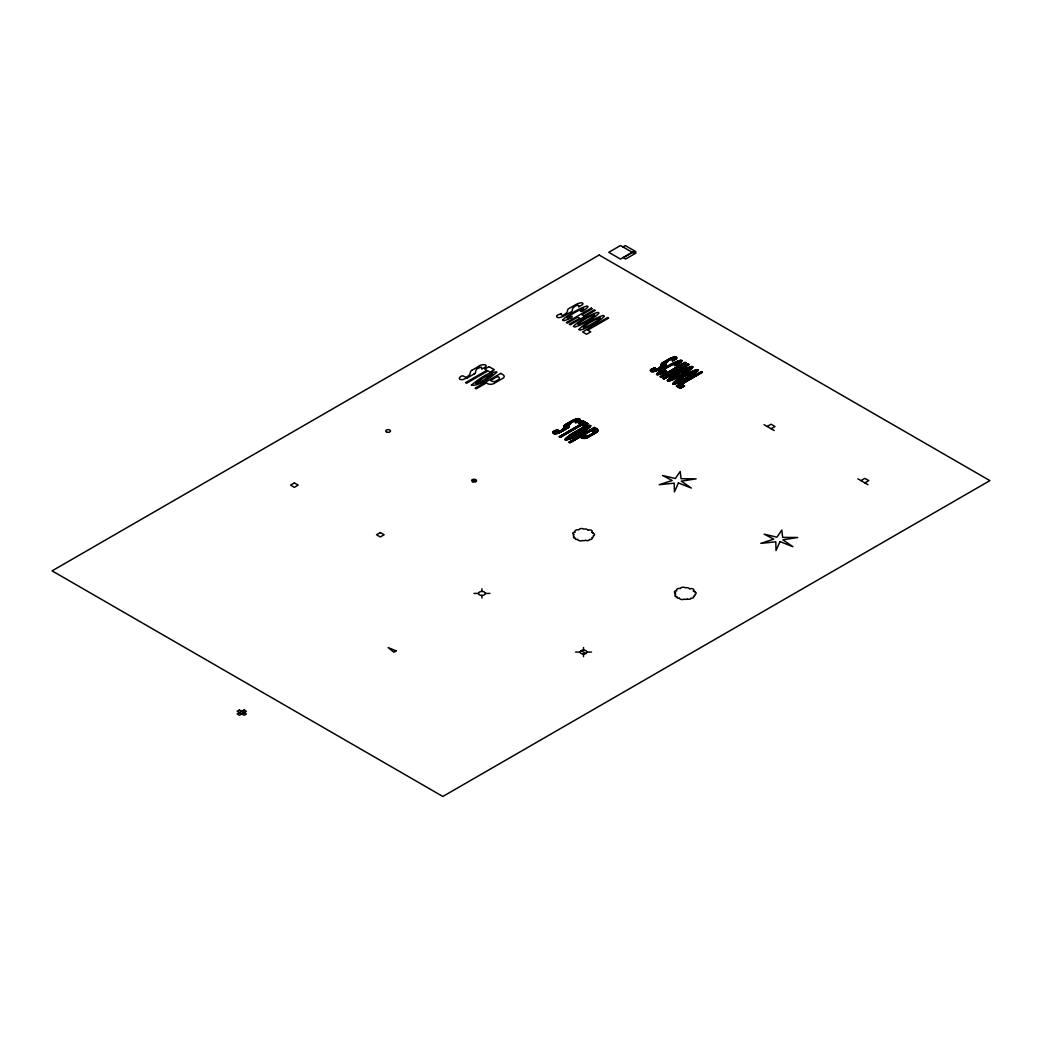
<?xml version="1.0" encoding="UTF-8"?>
<svg xmlns="http://www.w3.org/2000/svg" width="1042" height="1042" viewBox="0 0 1042 1042"><rect width="100%" height="100%" fill="white"/><g stroke="black" fill="none" stroke-linecap="round" stroke-linejoin="round"><path stroke-width="1.5" d="M673.588 384.264L672.885 383.612A22.755 13.142 0 0 1 675.268 381.19A55.708 32.159 0 0 1 678.511 378.832A108.681 62.741 0 0 1 688.814 372.893A55.708 32.159 0 0 1 692.891 371.017A22.755 13.142 0 0 1 697.085 369.636L698.179 370.184A22.755 13.142 0 0 1 695.756 372.671A55.708 32.159 0 0 1 692.513 375.029A108.681 62.741 0 0 1 687.538 378.09A74.464 42.996 0 0 1 682.849 380.682A64.33 37.147 0 0 1 678.134 382.844A22.755 13.142 0 0 1 673.94 384.224L673.77 384.251M572.292 420.551L565.624 424.407A4.168 2.41 0 0 0 564.152 426.517L563.501 428.549A12.126 7.007 0 0 1 562.146 429.916L558.89 431.323L557.353 429.721M579.365 420.747L571.967 420.747L576.877 418.793L579.495 418.858L579.964 420.004L575.588 422.961L574.91 421.215L571.237 422.596A12.126 7.007 0 0 0 569.883 423.964L569.232 425.983A4.168 2.41 0 0 1 567.773 428.093L563.8 428.093M654.168 371.525L651.003 371.46L652.071 371.786A3.868 2.227 0 0 0 653.868 371.59A12.556 7.255 0 0 0 658.153 369.871L665.174 365.82A4.285 2.475 0 0 0 666.151 363.918L666.138 363.684A8.31 4.793 0 0 1 667.31 361.652A11.071 6.395 0 0 1 669.98 359.777A3.426 1.98 0 0 1 671.764 359.451A1.381 0.795 0 0 1 672.533 360.272L672.507 360.428A4.806 2.774 0 0 1 672.298 361.131L675.971 358.995A2.892 1.667 0 0 0 676.636 357.588A1.511 0.873 0 0 0 674.708 356.963L674.408 357.015A8.219 4.741 0 0 0 673.523 357.185A13.559 7.828 0 0 0 669.98 358.513L662.282 362.929A4.233 2.449 0 0 0 661.305 364.244L661.292 364.453A5.731 3.308 0 0 1 661.149 365.716A11.553 6.669 0 0 1 659.312 367.865A7.554 4.363 0 0 1 656.955 369.155A1.407 0.808 0 0 1 655.21 369.089A3.413 1.967 0 0 1 655.118 367.631L654.988 367.696M692.813 367.005L692.761 367.11A22.781 13.155 0 0 1 690.364 369.545A55.747 32.185 0 0 1 687.108 371.903A108.733 62.781 0 0 1 682.106 374.99A74.503 43.022 0 0 1 677.404 377.582A64.383 37.173 0 0 1 672.663 379.757A22.781 13.155 0 0 1 668.456 381.138L667.388 380.525A22.781 13.155 0 0 1 669.785 378.09A55.747 32.185 0 0 1 673.041 375.732A108.733 62.781 0 0 1 683.383 369.754A55.747 32.185 0 0 1 687.486 367.878A22.781 13.155 0 0 1 691.693 366.497L692.826 366.979L690.143 366.927M678.811 360.793L681.937 360.688L680.074 360.415M481.899 368.816L481.222 367.11L477.549 368.503A12.126 7.007 0 0 0 476.181 369.871L475.543 371.89A4.168 2.41 0 0 1 474.071 374M590.879 425.657C584.979 431.727 572.11 440.427 565.129 439.242C569.297 434.748 574.976 431.987 580.264 429.03C581.592 426.907 595.06 424.446 588.144 425.644M569.297 437.471L578.323 431.258L586.425 427.793L574.546 435.725L570.235 437.562L566.848 437.484M681.872 360.454L680.83 360.219A22.95 13.246 0 0 0 676.636 361.6A56.216 32.458 0 0 0 672.546 363.489A109.697 63.328 0 0 0 662.217 369.441A56.216 32.458 0 0 0 658.974 371.799A22.95 13.246 0 0 0 656.564 374.221L657.619 374.833A22.95 13.246 0 0 0 661.813 373.44A64.917 37.486 0 0 0 665.721 371.668L665.838 370.405A58.626 33.852 0 0 1 663.962 371.304A20.384 11.762 0 0 1 661.266 372.346L658.388 372.281M681.872 360.819L681.898 360.793A22.95 13.246 0 0 1 679.475 363.241A56.216 32.458 0 0 1 676.323 365.534L674.265 365.534A50.654 29.241 0 0 0 675.737 364.505A20.384 11.762 0 0 0 677.534 362.942L677.053 362.668A20.384 11.762 0 0 0 674.356 363.71A50.654 29.241 0 0 0 671.699 365A99.993 57.727 0 0 0 664.822 368.972A50.654 29.241 0 0 0 662.582 370.496A20.384 11.762 0 0 0 660.771 372.059L660.836 372.307M622.96 246.941L625.304 245.586L635.933 251.721L633.588 253.076L620.485 245.534L608.762 252.307L620.485 259.08L632.207 252.307M471.922 370.314L478.591 366.458M481.899 368.868C491.603 364.974 482.459 362.89 478.33 366.615M466.855 378.168L474.852 373.544M560.557 432.261L568.554 427.65L564.009 427.689M580.563 424.407L578.427 423.169L582.699 420.707L588.027 423.794L583.767 426.256L581.631 425.019L560.283 437.34L559.215 436.728L580.563 424.407L586.946 424.42M661.097 377.295L671.517 371.278L673.484 372.424L663.064 378.428L664.054 379.001L689.062 364.57L688.072 363.997L677.652 370.014L675.685 368.868L686.105 362.85L685.115 362.29L660.107 376.722L661.149 377.256M584.302 434.566L591.231 430.567L592.299 431.18A3.022 1.745 0 0 1 592.299 433.641L589.629 435.191A3.022 1.745 0 0 1 585.37 435.191L582.061 434.631M684.516 385.996L680.348 388.405L676.401 386.126L701.409 371.694L702.386 372.255L681.546 384.29L684.516 385.996L676.505 386.061M767.173 426.478L771.08 424.224L774.987 426.478L771.08 428.731M860.952 480.623L864.86 478.369L868.768 480.623L864.86 482.876M467.663 377.699L462.804 379.627L460.186 379.548A3.022 1.745 0 0 1 460.186 377.087C463.469 373.205 464.628 379.744 468.444 375.823A12.126 7.007 0 0 0 469.812 374.456L470.45 372.424A4.168 2.41 0 0 1 471.909 370.314M651.003 371.46L650.911 371.382A2.931 1.693 0 0 1 651.328 369.246L655.118 367.631M557.796 429.538L553.888 431.18A3.022 1.745 0 0 0 553.888 433.641L557.431 433.485L561.351 431.805L553.224 431.766M674.656 356.976L675.672 356.976M672.911 357.354L676.466 357.354M671.764 357.732L676.675 357.732M670.814 358.122L676.662 358.122M670.019 358.5L676.492 358.5M669.342 358.891L676.115 358.891M668.677 359.269L675.503 359.269M668.013 359.646L670.384 359.646M672.207 359.646L674.838 359.646M667.336 360.037L669.485 360.037M672.533 360.037L674.187 360.037M666.672 360.415L668.821 360.415M672.52 360.415L673.536 360.415M666.007 360.793L668.274 360.793M665.33 361.183L667.792 361.183M677.704 361.183L681.598 361.183M664.666 361.561L667.388 361.561M676.727 361.561L681.26 361.561M664.001 361.952L667.01 361.952M675.828 361.952L680.908 361.952M663.337 362.329L666.711 362.329M674.956 362.329L680.517 362.329M662.66 362.707L666.476 362.707M674.122 362.707L676.896 362.707M677.482 362.707L680.1 362.707M684.373 362.707L685.857 362.707M662.061 363.098L666.307 363.098M673.327 363.098L675.815 363.098M677.391 363.098L679.658 363.098M683.708 363.098L685.688 363.098M661.683 363.476L666.177 363.476M672.546 363.476L674.864 363.476M676.987 363.476L679.176 363.476M683.044 363.476L685.024 363.476M661.436 363.866L666.151 363.866M671.803 363.866L674.005 363.866M676.558 363.866L678.681 363.866M682.393 363.866L684.36 363.866M661.305 364.244L666.177 364.244M671.061 364.244L673.197 364.244M676.076 364.244L678.173 364.244M681.728 364.244L683.695 364.244M687.642 364.244L688.515 364.244M661.318 364.622L666.125 364.622M670.332 364.622L672.429 364.622M675.568 364.622L677.639 364.622M681.064 364.622L683.031 364.622M686.978 364.622L688.957 364.622M661.331 365.013L665.955 365.013M669.628 365.013L671.673 365.013M675.021 365.013L677.105 365.013M680.4 365.013L682.367 365.013M686.326 365.013L688.293 365.013M661.266 365.39L665.669 365.39M668.925 365.39L670.957 365.39M674.474 365.39L676.532 365.39M679.736 365.39L681.702 365.39M685.662 365.39L687.629 365.39M661.11 365.781L665.239 365.781M668.235 365.781L670.24 365.781M679.071 365.781L681.051 365.781M684.998 365.781L686.965 365.781M660.902 366.159L664.588 366.159M667.57 366.159L669.55 366.159M678.407 366.159L680.387 366.159M684.333 366.159L686.3 366.159M660.628 366.537L663.923 366.537M666.906 366.537L668.873 366.537M677.743 366.537L679.723 366.537M683.669 366.537L685.636 366.537M691.51 366.537L692.487 366.537M660.315 366.927L663.259 366.927M666.255 366.927L668.196 366.927M677.079 366.927L679.058 366.927M683.005 366.927L684.985 366.927M659.951 367.305L662.595 367.305M665.604 367.305L667.544 367.305M676.414 367.305L678.394 367.305M682.341 367.305L684.32 367.305M688.97 367.305L692.604 367.305M659.521 367.696L661.93 367.696M664.978 367.696L666.893 367.696M675.75 367.696L677.73 367.696M681.676 367.696L683.656 367.696M687.941 367.696L692.292 367.696M654.089 368.073L654.949 368.073M659.039 368.073L661.266 368.073M664.353 368.073L666.268 368.073M675.099 368.073L677.066 368.073M681.012 368.073L682.992 368.073M687.017 368.073L691.953 368.073M653.204 368.451L654.936 368.451M658.466 368.451L660.615 368.451M663.741 368.451L665.643 368.451M674.434 368.451L676.401 368.451M680.348 368.451L682.328 368.451M686.131 368.451L691.575 368.451M652.305 368.842L655.066 368.842M657.736 368.842L659.951 368.842M663.142 368.842L665.03 368.842M673.77 368.842L675.737 368.842M679.684 368.842L681.663 368.842M685.284 368.842L691.185 368.842M651.406 369.22L655.574 369.22M656.734 369.22L659.286 369.22M662.556 369.22L664.431 369.22M673.106 369.22L676.284 369.22M679.032 369.22L680.999 369.22M684.477 369.22L687.108 369.22M688.397 369.246L687.902 368.959A20.189 11.657 0 0 0 685.18 370.001A50.146 28.955 0 0 0 682.523 371.291A98.938 57.128 0 0 0 675.607 375.289A50.146 28.955 0 0 0 673.353 376.826A20.189 11.657 0 0 0 671.556 378.389L672.051 378.676A20.189 11.657 0 0 0 674.773 377.634A58.026 33.5 0 0 0 677.847 376.136A67.456 38.945 0 0 0 680.973 374.391A98.938 57.128 0 0 0 684.347 372.346A50.146 28.955 0 0 0 686.587 370.809A20.189 11.657 0 0 0 688.397 369.246L690.742 369.22M650.859 369.61L658.622 369.61M661.983 369.61L663.858 369.61M672.442 369.61L676.948 369.61M678.368 369.61L680.335 369.61M683.682 369.61L686.092 369.61M688.033 369.61L690.286 369.61M650.56 369.988L657.958 369.988M661.409 369.988L663.298 369.988M671.777 369.988L679.671 369.988M682.927 369.988L685.206 369.988M687.616 369.988L689.791 369.988M695.809 369.988L698.205 369.988M650.455 370.366L657.268 370.366M660.862 370.366L662.764 370.366M671.113 370.366L679.006 370.366M682.184 370.366L684.373 370.366M687.16 370.366L689.296 370.366M694.597 370.366L698.049 370.366M650.495 370.757L656.434 370.757M660.341 370.757L662.243 370.757M665.135 370.757L665.799 370.757M670.449 370.757L678.342 370.757M681.455 370.757L683.578 370.757M686.665 370.757L688.775 370.757M693.555 370.757L697.736 370.757M650.69 371.134L655.431 371.134M659.82 371.134L661.774 371.134M664.314 371.134L665.773 371.134M669.785 371.134L677.691 371.134M680.739 371.134L682.823 371.134M686.144 371.134L688.241 371.134M692.604 371.134L697.398 371.134M659.326 371.525L661.331 371.525M663.467 371.525L665.734 371.525M669.12 371.525L671.1 371.525M671.934 371.525L677.026 371.525M680.035 371.525L682.093 371.525M685.597 371.525L687.681 371.525M691.719 371.525L697.033 371.525M658.844 371.903L660.928 371.903M662.517 371.903L665.252 371.903M668.456 371.903L670.436 371.903M672.598 371.903L676.362 371.903M679.345 371.903L681.377 371.903M685.037 371.903L687.121 371.903M690.872 371.903L696.642 371.903M701.032 371.903L701.774 371.903M661.436 372.281L664.444 372.281M667.792 372.281L669.772 372.281M673.262 372.281L675.698 372.281M678.668 372.281L680.673 372.281M684.438 372.281L686.535 372.281M690.051 372.281L692.787 372.281M693.881 372.398L693.373 372.098A19.368 11.188 0 0 0 690.651 373.114A48.075 27.756 0 0 0 687.994 374.404A94.757 54.705 0 0 0 681.116 378.376A48.075 27.756 0 0 0 678.889 379.913A19.368 11.188 0 0 0 677.118 381.476L677.626 381.776A19.368 11.188 0 0 0 680.348 380.76A55.63 32.12 0 0 0 683.422 379.262A64.643 37.317 0 0 0 686.535 377.53A94.757 54.705 0 0 0 689.882 375.498A48.075 27.756 0 0 0 692.109 373.961A19.368 11.188 0 0 0 693.881 372.398L696.212 372.281M700.38 372.281L702.347 372.281M657.971 372.671L663.598 372.671M667.141 372.671L669.107 372.671M673.054 372.671L675.034 372.671M677.99 372.671L679.983 372.671M683.839 372.671L685.936 372.671M689.257 372.671L691.732 372.671M693.62 372.671L695.756 372.671M699.716 372.671L701.683 372.671M657.58 373.049L662.738 373.049M666.476 373.049L668.443 373.049M672.39 373.049L674.369 373.049M677.339 373.049L679.306 373.049M683.226 373.049L685.336 373.049M688.502 373.049L690.807 373.049M693.217 373.049L695.261 373.049M699.052 373.049L701.019 373.049M657.228 373.427L661.839 373.427M665.812 373.427L667.779 373.427M671.725 373.427L673.705 373.427M676.688 373.427L678.642 373.427M682.601 373.427L684.724 373.427M687.746 373.427L689.96 373.427M692.787 373.427L694.767 373.427M698.387 373.427L700.354 373.427M656.89 373.817L660.862 373.817M665.148 373.817L667.114 373.817M671.074 373.817L673.041 373.817M676.063 373.817L677.99 373.817M681.963 373.817L684.099 373.817M687.017 373.817L689.166 373.817M692.305 373.817L694.246 373.817M697.723 373.817L699.69 373.817M656.577 374.195L659.781 374.195M664.483 374.195L666.463 374.195M670.41 374.195L672.377 374.195M675.437 374.195L677.352 374.195M681.312 374.195L683.461 374.195M686.3 374.195L688.397 374.195M691.784 374.195L693.712 374.195M697.059 374.195L699.039 374.195M656.551 374.586L658.544 374.586M663.819 374.586L665.799 374.586M669.746 374.586L671.712 374.586M674.825 374.586L676.727 374.586M680.66 374.586L682.81 374.586M685.597 374.586L687.655 374.586M691.25 374.586L693.164 374.586M696.395 374.586L698.374 374.586M663.155 374.964L665.135 374.964M669.081 374.964L671.048 374.964M674.213 374.964L676.115 374.964M679.996 374.964L682.158 374.964M684.894 374.964L686.938 374.964M690.69 374.964L692.591 374.964M695.73 374.964L697.71 374.964M662.491 375.341L664.47 375.341M668.417 375.341L670.397 375.341M673.627 375.341L675.503 375.341M679.319 375.341L681.507 375.341M684.216 375.341L686.235 375.341M690.117 375.341L692.018 375.341M695.066 375.341L697.046 375.341M661.826 375.732L663.806 375.732M667.753 375.732L669.732 375.732M673.041 375.732L674.916 375.732M678.616 375.732L680.856 375.732M683.552 375.732L685.545 375.732M689.517 375.732L691.419 375.732M694.402 375.732L696.382 375.732M661.162 376.11L663.142 376.11M667.088 376.11L669.068 376.11M672.468 376.11L674.356 376.11M677.899 376.11L680.179 376.11M682.888 376.11L684.854 376.11M688.905 376.11L690.82 376.11M693.738 376.11L695.717 376.11M660.498 376.501L662.478 376.501M666.424 376.501L668.404 376.501M671.921 376.501L673.809 376.501M677.144 376.501L679.488 376.501M682.236 376.501L684.19 376.501M688.28 376.501L690.208 376.501M693.086 376.501L695.053 376.501M660.381 376.878L661.813 376.878M665.76 376.878L667.74 376.878M671.374 376.878L673.275 376.878M676.375 376.878L678.772 376.878M681.611 376.878L683.539 376.878M687.642 376.878L689.583 376.878M692.422 376.878L694.389 376.878M665.096 377.256L667.075 377.256M670.866 377.256L672.78 377.256M675.581 377.256L678.042 377.256M680.973 377.256L682.901 377.256M687.004 377.256L688.944 377.256M691.758 377.256L693.725 377.256M664.431 377.647L666.411 377.647M670.358 377.647L672.337 377.647M674.76 377.647L677.287 377.647M680.361 377.647L682.276 377.647M686.339 377.647L688.306 377.647M691.093 377.647L693.06 377.647M663.78 378.025L665.747 378.025M669.876 378.025L671.921 378.025M673.861 378.025L676.505 378.025M679.762 378.025L681.663 378.025M685.688 378.025L687.655 378.025M690.429 378.025L692.396 378.025M663.116 378.415L665.083 378.415M669.407 378.415L671.556 378.415M672.845 378.415L675.711 378.415M679.163 378.415L681.064 378.415M685.011 378.415L687.004 378.415M689.765 378.415L691.745 378.415M663.689 378.793L664.418 378.793M668.977 378.793L674.877 378.793M678.576 378.793L680.478 378.793M684.307 378.793L686.339 378.793M689.101 378.793L691.08 378.793M668.573 379.171L674.031 379.171M678.003 379.171L679.918 379.171M683.591 379.171L685.675 379.171M688.436 379.171L690.416 379.171M668.196 379.562L673.145 379.562M677.456 379.562L679.371 379.562M682.849 379.562L684.972 379.562M687.772 379.562L689.752 379.562M667.857 379.939L672.207 379.939M676.909 379.939L678.85 379.939M682.08 379.939L684.268 379.939M687.108 379.939L689.088 379.939M667.544 380.33L671.178 380.33M676.388 380.33L678.355 380.33M681.286 380.33L683.539 380.33M686.444 380.33L688.423 380.33M667.323 380.708L670.019 380.708M675.893 380.708L677.899 380.708M680.452 380.708L682.784 380.708M685.779 380.708L687.759 380.708M667.648 381.085L668.651 381.085M675.398 381.085L677.495 381.085M679.566 381.085L682.015 381.085M685.128 381.085L687.095 381.085M674.929 381.476L677.118 381.476M678.55 381.476L681.221 381.476M684.464 381.476L686.431 381.476M674.5 381.854L680.387 381.854M683.799 381.854L685.766 381.854M674.096 382.245L679.54 382.245M683.135 382.245L685.102 382.245M673.718 382.622L678.655 382.622M682.471 382.622L684.438 382.622M673.366 383L677.73 383M681.807 383L683.786 383M673.054 383.391L676.714 383.391M681.142 383.391L683.122 383.391M672.819 383.769L675.555 383.769M680.478 383.769L682.458 383.769M673.106 384.146L674.213 384.146M679.814 384.146L681.794 384.146M679.15 384.537L681.976 384.537M678.485 384.915L682.64 384.915M677.834 385.306L683.305 385.306M677.17 385.683L683.969 385.683M676.961 386.452L683.734 386.452M677.613 386.829L683.07 386.829M678.277 387.22L682.406 387.22M678.941 387.598L681.742 387.598M679.605 387.976L681.077 387.976M577.45 418.702L579.052 418.702M575.679 419.105L579.795 419.105M574.52 419.522L580.016 419.522M573.556 419.926L579.977 419.926M572.722 420.33L579.769 420.33M571.263 421.15L578.727 421.15M581.931 421.15L583.455 421.15M570.56 421.554L572.983 421.554M575.549 421.554L578.023 421.554M581.228 421.554L584.171 421.554M569.844 421.971L572.175 421.971M575.731 421.971L577.32 421.971M580.524 421.971L584.875 421.971M569.14 422.375L571.55 422.375M575.731 422.375L576.604 422.375M579.808 422.375L585.578 422.375M568.437 422.778L571.016 422.778M579.105 422.778L586.281 422.778M567.721 423.195L570.573 423.195M578.453 423.195L586.998 423.195M567.017 423.599L570.182 423.599M579.17 423.599L587.701 423.599M566.314 424.003L569.844 424.003M579.873 424.003L587.649 424.003M565.611 424.42L569.583 424.42M564.959 424.823L569.375 424.823M579.834 424.823L586.242 424.823M564.53 425.24L569.232 425.24M579.131 425.24L581.267 425.24M581.996 425.24L585.526 425.24M564.282 425.644L569.179 425.644M578.414 425.644L580.55 425.644M582.699 425.644L584.822 425.644M564.152 426.048L569.245 426.048M577.711 426.048L579.847 426.048M583.416 426.048L584.119 426.048M586.946 426.048L590.71 426.048M564.139 426.465L569.232 426.465M577.008 426.465L579.144 426.465M585.865 426.465L590.436 426.465M564.204 426.868L569.101 426.868M576.304 426.868L578.427 426.868M584.875 426.868L590.111 426.868M564.152 427.272L568.841 427.272M575.588 427.272L577.724 427.272M583.95 427.272L589.694 427.272M574.884 427.689L577.021 427.689M583.051 427.689L589.251 427.689M594.083 427.689L594.774 427.689M574.181 428.093L576.304 428.093M582.178 428.093L584.914 428.093M586.412 428.093L588.782 428.093M593.38 428.093L595.477 428.093M563.527 428.496L567.069 428.496M573.465 428.496L575.601 428.496M581.358 428.496L583.872 428.496M586.086 428.496L588.274 428.496M592.677 428.496L596.193 428.496M563.201 428.913L566.366 428.913M572.761 428.913L574.897 428.913M580.524 428.913L582.947 428.913M585.643 428.913L587.766 428.913M591.973 428.913L596.845 428.913M562.81 429.317L565.65 429.317M572.058 429.317L574.194 429.317M579.73 429.317L582.074 429.317M585.148 429.317L587.206 429.317M591.257 429.317L597.327 429.317M571.342 429.721L573.478 429.721M578.961 429.721L581.241 429.721M584.601 429.721L586.646 429.721M590.553 429.721L597.639 429.721M556.389 430.138L557.652 430.138M561.833 430.138L564.243 430.138M570.638 430.138L572.774 430.138M578.193 430.138L580.446 430.138M584.041 430.138L586.086 430.138M589.85 430.138L597.808 430.138M555.412 430.541L557.652 430.541M561.195 430.541L563.527 430.541M569.935 430.541L572.071 430.541M577.45 430.541L579.652 430.541M583.442 430.541L585.474 430.541M589.134 430.541L597.874 430.541M554.435 430.945L557.835 430.945M569.219 430.945L571.355 430.945M576.721 430.945L578.896 430.945M582.843 430.945L584.875 430.945M588.43 430.945L590.567 430.945M591.895 430.945L597.821 430.945M560.375 430.958L562.81 430.958M553.628 431.362L562.12 431.362M568.515 431.362L570.651 431.362M575.992 431.362L578.154 431.362M582.217 431.362L584.262 431.362M587.727 431.362L589.863 431.362M592.559 431.362L597.665 431.362M567.812 431.766L569.948 431.766M575.288 431.766L577.424 431.766M581.566 431.766L583.624 431.766M587.011 431.766L589.147 431.766M592.963 431.766L597.366 431.766M553.042 432.183L560.7 432.183M567.108 432.183L569.232 432.183M574.611 432.183L576.708 432.183M580.902 432.183L582.973 432.183M586.307 432.183L588.443 432.183M593.145 432.183L596.91 432.183M553.015 432.586L559.815 432.586M566.392 432.586L568.528 432.586M573.921 432.586L576.018 432.586M580.238 432.586L582.322 432.586M585.604 432.586L587.74 432.586M593.172 432.586L596.271 432.586M553.185 432.99L558.864 432.99M565.689 432.99L567.825 432.99M573.256 432.99L575.327 432.99M579.547 432.99L581.644 432.99M584.901 432.99L587.024 432.99M593.002 432.99L595.568 432.99M553.536 433.407L557.704 433.407M564.985 433.407L567.108 433.407M572.605 433.407L574.663 433.407M578.844 433.407L580.954 433.407M584.184 433.407L586.32 433.407M592.651 433.407L594.852 433.407M554.331 433.811L555.92 433.811M564.269 433.811L566.405 433.811M571.954 433.811L573.999 433.811M578.128 433.811L580.277 433.811M583.481 433.811L585.617 433.811M592.012 433.811L594.148 433.811M563.566 434.214L565.702 434.214M571.329 434.214L573.374 434.214M577.398 434.214L579.56 434.214M582.778 434.214L584.901 434.214M591.309 434.214L593.445 434.214M562.862 434.631L564.998 434.631M570.716 434.631L572.748 434.631M576.643 434.631L578.831 434.631M590.606 434.631L592.729 434.631M562.146 435.035L564.282 435.035M570.117 435.035L572.149 435.035M575.887 435.035L578.102 435.035M581.358 435.035L585.096 435.035M589.889 435.035L592.025 435.035M561.443 435.439L563.579 435.439M569.518 435.439L571.55 435.439M575.093 435.439L577.346 435.439M580.654 435.439L585.956 435.439M589.043 435.439L591.322 435.439M560.739 435.856L562.875 435.856M568.958 435.856L571.003 435.856M574.272 435.856L576.578 435.856M579.938 435.856L590.619 435.856M560.036 436.259L562.159 436.259M568.398 436.259L570.482 436.259M573.439 436.259L575.796 436.259M579.235 436.259L589.902 436.259M559.32 436.663L561.456 436.663M567.864 436.663L569.987 436.663M572.54 436.663L574.989 436.663M578.531 436.663L589.199 436.663M559.828 437.08L560.752 437.08M567.356 437.08L569.57 437.08M571.589 437.08L574.168 437.08M577.815 437.08L588.496 437.08M570.469 437.484L573.347 437.484M577.112 437.484L579.248 437.484M580.811 437.484L587.779 437.484M566.392 437.9L572.449 437.9M576.408 437.9L578.544 437.9M581.592 437.9L586.998 437.9M565.962 438.304L571.55 438.304M575.705 438.304L577.828 438.304M582.999 438.304L585.591 438.304M565.572 438.708L570.586 438.708M574.989 438.708L577.125 438.708M565.233 439.125L569.596 439.125M574.285 439.125L576.421 439.125M565.024 439.529L568.476 439.529M573.582 439.529L575.705 439.529M564.998 439.932L567.161 439.932M572.866 439.932L575.002 439.932M572.162 440.349L574.298 440.349M571.459 440.753L573.595 440.753M570.742 441.157L572.879 441.157M570.039 441.574L572.175 441.574M569.336 441.977L571.472 441.977M569.023 442.381L570.755 442.381M473.941 593.419L478.473 593.419M485.377 593.419A3.452 1.993 0 0 0 480.193 591.7A3.452 1.993 0 0 0 480.193 595.151A3.452 1.993 0 0 0 485.377 593.419L489.909 593.419M575.536 652.084L580.068 652.084M586.972 652.084A3.452 1.993 0 0 0 581.788 650.351A3.452 1.993 0 0 0 581.788 653.803A3.452 1.993 0 0 0 586.972 652.084L591.504 652.084M562.38 429.708L564.92 429.747M764.047 424.68L774.206 430.541M857.827 478.825L867.986 484.686M472.417 479.646L475.803 481.599M581.084 650.664L585.956 653.49M241.861 711.256L244.167 712.585M239.373 712.702L241.679 714.031M583.52 647.473L583.52 650.078M583.52 654.076L583.52 656.681M481.925 588.808L481.925 591.426M481.925 595.412L481.925 598.03M579.039 329.637L580.16 330.08A22.755 13.142 0 0 0 584.354 328.699A64.33 37.147 0 0 0 589.069 326.537A74.464 42.996 0 0 0 593.758 323.958A108.681 62.741 0 0 0 598.733 320.884A55.708 32.159 0 0 0 601.976 318.526A22.755 13.142 0 0 0 604.36 316.104L603.422 315.465A22.755 13.142 0 0 0 599.111 316.872A55.708 32.159 0 0 0 595.034 318.748A108.681 62.741 0 0 0 584.731 324.687A55.708 32.159 0 0 0 581.488 327.045A22.755 13.142 0 0 0 579.105 329.467L579.039 329.637M562.719 320.246L563.839 320.689A22.95 13.246 0 0 0 568.033 319.295A64.917 37.486 0 0 0 571.941 317.536L572.058 316.273A58.626 33.852 0 0 1 570.182 317.159A20.384 11.762 0 0 1 567.486 318.201L566.991 317.914A20.384 11.762 0 0 1 568.802 316.351A50.654 29.241 0 0 1 571.042 314.827A99.993 57.727 0 0 1 577.919 310.855A50.654 29.241 0 0 1 580.576 309.565A20.384 11.762 0 0 1 583.273 308.523L583.754 308.797A20.384 11.762 0 0 1 581.957 310.36A50.654 29.241 0 0 1 580.485 311.389L582.543 311.389A56.216 32.458 0 0 0 585.695 309.096A22.95 13.246 0 0 0 588.092 306.687L587.154 306.048A22.95 13.246 0 0 0 582.856 307.455A56.216 32.458 0 0 0 578.766 309.344A109.697 63.328 0 0 0 568.437 315.296A56.216 32.458 0 0 0 565.194 317.654A22.95 13.246 0 0 0 562.784 320.076L562.732 320.181M593.263 532.879L592.963 533.296A2.227 1.289 0 0 1 594.552 534.442A2.227 1.289 0 0 1 593.263 535.705A2.318 1.342 0 0 1 591.843 537.594A2.188 1.263 0 0 1 591.739 539.053A2.188 1.263 0 0 1 589.342 539.482A1.993 1.146 0 0 1 587.857 540.629A1.993 1.146 0 0 1 585.578 540.056A1.719 0.99 0 0 1 582.712 540.433A2.996 1.732 0 0 1 579.534 540.759A2.996 1.732 0 0 1 577.685 539.248A1.407 0.808 0 0 1 575.744 539.3A1.407 0.808 0 0 1 575.562 538.18A1.68 0.977 0 0 1 573.621 537.62A1.68 0.977 0 0 1 574.246 536.422A2.318 1.342 0 0 1 574.103 534.364A1.915 1.107 0 0 1 572.866 533.009A1.915 1.107 0 0 1 575.158 532.228A2.97 1.719 0 0 1 575.614 530.313A2.97 1.719 0 0 1 578.896 529.857A2.683 1.55 0 0 1 580.889 528.568A2.683 1.55 0 0 1 583.728 529.154A3.009 1.732 0 0 1 588.066 530.378A2.423 1.394 0 0 1 591.491 530.339A2.423 1.394 0 0 1 591.543 532.319L593.263 532.879M694.858 591.53L694.61 591.921A2.227 1.289 0 0 1 696.147 593.093A2.227 1.289 0 0 1 694.858 594.357A2.318 1.342 0 0 1 693.438 596.258A2.188 1.263 0 0 1 693.334 597.704A2.188 1.263 0 0 1 690.937 598.134A1.993 1.146 0 0 1 689.452 599.28A1.993 1.146 0 0 1 687.173 598.707A1.719 0.99 0 0 1 684.307 599.085A2.996 1.732 0 0 1 681.129 599.424A2.996 1.732 0 0 1 679.28 597.9A1.407 0.808 0 0 1 677.339 597.952A1.407 0.808 0 0 1 677.157 596.832A1.68 0.977 0 0 1 675.216 596.271A1.68 0.977 0 0 1 675.841 595.073A2.318 1.342 0 0 1 675.698 593.015A1.915 1.107 0 0 1 674.461 591.661A1.915 1.107 0 0 1 676.753 590.892A2.97 1.719 0 0 1 677.209 588.964A2.97 1.719 0 0 1 680.491 588.522A2.683 1.55 0 0 1 682.484 587.219A2.683 1.55 0 0 1 685.323 587.818A3.009 1.732 0 0 1 689.661 589.03A2.423 1.394 0 0 1 693.086 588.99A2.423 1.394 0 0 1 693.138 590.97L694.858 591.53M573.543 326.511L574.676 326.993A22.781 13.155 0 0 0 578.883 325.612A64.383 37.173 0 0 0 583.624 323.437A74.503 43.022 0 0 0 588.326 320.845A108.733 62.781 0 0 0 593.328 317.771A55.747 32.185 0 0 0 596.584 315.4A22.781 13.155 0 0 0 598.981 312.965L597.913 312.353A22.781 13.155 0 0 0 593.706 313.733A55.747 32.185 0 0 0 589.603 315.609A108.733 62.781 0 0 0 579.261 321.587A55.747 32.185 0 0 0 576.005 323.958A22.781 13.155 0 0 0 573.608 326.38L573.569 326.446M578.753 306.127L578.727 306.283A4.806 2.774 0 0 1 578.518 306.986L582.191 304.85A2.892 1.667 0 0 0 582.856 303.456A1.511 0.873 0 0 0 580.928 302.818L580.628 302.87A8.219 4.741 0 0 0 579.743 303.04A13.559 7.828 0 0 0 576.2 304.381L568.502 308.784A4.233 2.449 0 0 0 567.512 310.308A5.731 3.308 0 0 1 567.369 311.571A11.553 6.669 0 0 1 565.532 313.72A7.554 4.363 0 0 1 563.175 315.01A1.407 0.808 0 0 1 561.43 314.945A3.413 1.967 0 0 1 561.338 313.499L557.548 315.114A2.931 1.693 0 0 0 557.131 317.237L558.291 317.641A3.868 2.227 0 0 0 560.088 317.445A12.556 7.255 0 0 0 564.373 315.739L571.394 311.675A4.285 2.475 0 0 0 572.371 309.787L572.358 309.539A8.31 4.793 0 0 1 573.53 307.507A11.071 6.395 0 0 1 576.2 305.632A3.426 1.98 0 0 1 577.984 305.306A1.381 0.795 0 0 1 578.753 306.127M471.44 385.149C478.408 386.517 490.6 377.569 496.956 372.098C489.987 370.731 477.809 379.679 471.44 385.149M678.407 482.928L674.434 491.889L674.2 483.136L659.234 484.725L672.155 480.492L662.556 475.491L675.359 478.525L680.192 471.44L681.077 478.734L696.108 478.851L681.286 481.157L691.315 488.047L678.407 482.928M780.002 541.58L776.029 550.541L775.795 541.801L760.829 543.377L773.75 539.157L764.151 534.142L776.954 537.19L781.787 530.091L782.672 537.385L797.703 537.503L782.881 539.821L792.91 546.698L780.002 541.58M475.816 383.052L477.34 383.209L483.762 380.096L492.736 373.7L484.634 377.165L475.816 383.052M599.15 255.03L52.1 570.86L442.85 796.466L989.9 480.623L599.15 255.03M633.588 251.721L623.324 257.648L625.669 259.002L635.933 253.076L633.588 251.721M488.998 366.615L484.738 369.076L486.861 370.314L465.527 382.635L466.595 383.248L487.93 370.926L490.066 372.163L494.338 369.702L488.998 366.615M591.335 308.145L566.327 322.577L567.317 323.15L577.737 317.133L579.704 318.279L569.284 324.296L570.274 324.857L595.282 310.425L594.292 309.852L583.872 315.869L581.905 314.723L592.325 308.719L591.335 308.145M294.365 482.941L290.562 485.142L294.365 487.33L298.168 485.142L294.365 482.941M500.733 373.388L475.126 388.171L476.194 388.796L486.327 382.935L487.395 383.56A4.533 2.618 0 0 0 493.804 383.56L502.869 378.324A4.533 2.618 0 0 0 502.869 374.625L500.733 373.388M497.542 376.475L490.6 380.473L491.668 381.098A3.022 1.745 0 0 0 495.94 381.098L498.597 379.548A3.022 1.745 0 0 0 498.597 377.087L497.542 376.475M607.629 317.55L582.621 331.981L586.568 334.261L590.736 331.864L587.766 330.145L608.606 318.11L607.629 317.55M380.33 532.566L376.527 534.767L380.33 536.969L384.133 534.767L380.33 532.566M594.435 427.481L568.828 442.277L569.896 442.889L580.029 437.041L581.097 437.653A4.533 2.618 0 0 0 587.493 437.653L596.571 432.417A4.533 2.618 0 0 0 596.571 428.718L594.435 427.481M239.373 709.993L237.172 711.256L244.167 715.294L246.368 714.031L239.373 709.993M244.062 709.993L237.172 713.965L239.478 715.294L246.368 711.321L244.062 709.993M396.168 650.872L393.876 652.201L388.145 647.564L396.168 650.872M594.552 314.853L594.122 314.814A20.189 11.657 0 0 0 591.4 315.856A50.146 28.955 0 0 0 588.743 317.146A98.938 57.128 0 0 0 581.827 321.144A50.146 28.955 0 0 0 579.573 322.681A20.189 11.657 0 0 0 577.776 324.244L578.271 324.531A20.189 11.657 0 0 0 580.993 323.489A58.026 33.5 0 0 0 584.067 321.991A67.456 38.945 0 0 0 587.193 320.246A98.938 57.128 0 0 0 590.567 318.201A50.146 28.955 0 0 0 592.807 316.664A20.189 11.657 0 0 0 594.617 315.101L594.552 314.853M600.036 317.992L599.593 317.953A19.368 11.188 0 0 0 596.871 318.969A48.075 27.756 0 0 0 594.214 320.259A94.757 54.705 0 0 0 587.336 324.231A48.075 27.756 0 0 0 585.109 325.768A19.368 11.188 0 0 0 583.338 327.331L583.846 327.631A19.368 11.188 0 0 0 586.568 326.615A55.63 32.12 0 0 0 589.642 325.117A64.643 37.317 0 0 0 592.755 323.385A94.757 54.705 0 0 0 596.102 321.353A48.075 27.756 0 0 0 598.329 319.816A19.368 11.188 0 0 0 600.101 318.253L600.036 317.992M472.808 481.782A2.384 1.381 0 0 0 476.494 480.701A2.384 1.381 0 0 0 473.029 479.398A2.384 1.381 0 0 0 472.808 481.782M386.816 432.13A2.371 1.368 0 0 0 390.503 431.088A2.371 1.368 0 0 0 387.116 429.76A2.371 1.368 0 0 0 386.816 432.13"/></g></svg>
